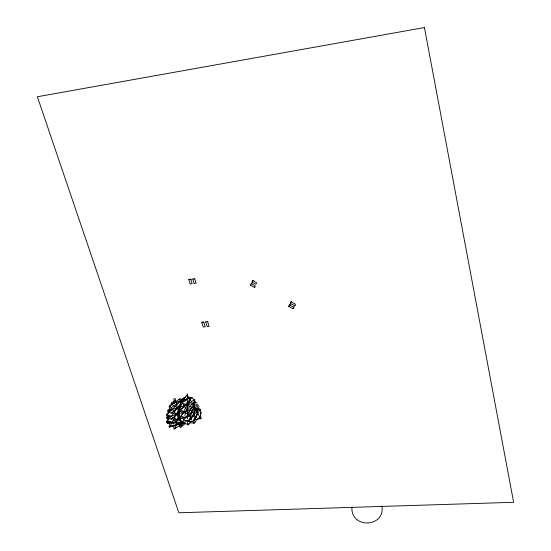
<?xml version="1.0" encoding="UTF-8"?>
<svg xmlns="http://www.w3.org/2000/svg" width="551" height="551" viewBox="0 0 551 551"><rect width="100%" height="100%" fill="white"/><g stroke="black" fill="none" stroke-linecap="round" stroke-linejoin="round"><path stroke-width="0.83" d="M173.847 424.725L173.834 428.953L185.012 422.996M173.951 403.587L173.971 398.518M200.75 417.169L200.702 418.884L199.111 418.292M180.818 398.318L179.998 411.211L187.96 414.166M199.889 416.893L199.4 418.512L194.462 419.91M200.378 415.282L201.349 412.052M194.317 421.901L193.842 423.45L192.636 421.226M199.001 406.542L195.026 419.573L193.422 420.055M195.206 401.39L189.11 421.088L187.629 421.639M184.323 417.19L182.546 422.844L183.972 422.658M184.826 415.578L186.1 411.542M186.603 409.923L189.902 399.434M170.466 422.135L168.895 426.956L184.585 422.693M184.371 397.485L182.567 402.671L188.201 413.064M255.196 287.023L254.39 287.415L250.464 285.246L251.201 283.696A7.955 4.146 25.9 0 1 252.096 283.483M252.682 280.604L256.621 282.773L255.878 284.323L251.945 282.153L252.682 280.604A7.969 4.133 25.9 0 1 253.825 280.349M254.39 287.415L255.134 285.873L251.201 283.696M293.807 308.346L293.042 308.753L288.683 306.342L289.461 304.82A7.934 4.16 27.2 0 1 290.556 304.545M295.37 305.302L294.599 305.702L290.232 303.291L291.011 301.762A7.955 4.146 27.2 0 1 291.424 301.624M293.042 308.753L293.821 307.231L294.592 306.824M294.599 305.702L295.384 304.173L291.011 301.762M196.845 419.339L194.765 423.003L189.771 422.789M200.22 409.393L193.511 421.157L188.676 421.625M198.332 405.481L190.274 419.49L188.662 419.972M182.092 425.592L181.238 427.053L179.984 417.637L190.446 399.868M194.985 401.989L185.522 418.243L183.683 419.807M169.054 421.432L167.731 423.643L170.149 423.409M169.818 416.005L166.34 421.797L183.944 422.541M188.325 423.609L187.436 424.876L187.436 420.627M187.705 393.889L166.526 422.651L169.811 421.846M191.631 421.06L188.235 424.883L166.588 414.304L171.271 409.31M196.156 415.971L197.85 414.063M199.262 408.828L188.497 420.868L184.227 420.379M197.864 404.668L187.065 416.646L173.407 420.799M176.361 427.046L174.633 428.953L180.191 410.109L189.978 399.496M195.013 400.949L181.334 415.668M183.566 397.85L166.388 415.406L169.598 416.563M173.152 423.815L179.647 417.348M168.585 421.894L167.401 423.044L168.813 422.1M170.948 419.607L180.432 410.426M181.623 409.276L185.191 405.825L194.4 399.764M168.331 415.723L166.381 417.417L168.014 417.024M170.934 413.47L181.975 403.904M184.571 401.651L188.463 398.277L192.54 397.388M177.608 424.952L181.844 421.363M185.687 423.313L180.308 427.5L179.096 425.296M179.943 398.642L169.026 406.9L171.044 410.578M169.853 408.78L167.828 410.275L169.419 410.86M171.203 407.788L186.024 396.872M187.264 420.461L183.084 423.313L169.577 405.729L174.605 402.505M190.061 418.553L193.546 416.177M172.27 425.517L169.439 427.424L183.097 401.5L189.482 397.367M198.718 408.498L185.191 417.637L181.134 416.191M197.286 403.917L185.928 411.487L172.291 415.674M170.369 409.441L167.483 411.315L169.081 411.886M175.872 400.178L171.478 402.788L172.277 404.248M171.189 403.793L190.226 397.822L194.889 399.64M167.91 410.791L171.878 409.565M173.462 409.069L187.051 404.854L196.914 402.609M170.7 416.163L166.719 417.382L168.131 416.46L166.374 418.312L168.916 418.602M167.828 422.493L170.218 421.77M176.637 423.602L183.035 421.673M198.945 417.41L200.543 416.935L200.495 409.2M181.437 423.664L183.82 422.948M171.34 426.446L183.752 422.934M196.741 419.387L201.604 418.064M190.722 415.922L180.17 418.498L174.977 398.27M192.347 415.53L193.966 415.13M199.069 408.436L184.144 411.962L170.858 403.8L172.518 403.435M190.77 279.226L192.127 283.696L190.143 283.91L188.786 279.44L190.77 279.226A8.72 3.891 83.5 0 1 191.431 279.261M194.744 278.792L196.094 283.276L194.11 283.483L192.76 279.006L194.744 278.792A8.733 3.871 83.5 0 1 194.909 278.778M171.76 423.258L183.035 422.169M203.732 322.046L205.186 326.833L203.229 327.012L201.776 322.232L203.732 322.046A8.554 3.761 84.6 0 1 203.891 322.018M207.658 321.674L209.098 326.467L207.142 326.647L205.695 321.86L207.658 321.674A8.568 3.74 84.6 0 1 207.81 321.646M170.61 418.801L180.811 419.979M170.679 412.451L179.516 415.612M195.13 416.818L196.721 417.403M199.689 410.164L185.522 404.778L183.697 403.298M289.461 304.82L293.821 307.231M187.237 395.887L189.069 397.264L200.233 417.933M178.882 399.379L182.484 402.306M189.007 414.545L189.813 416.033M191.025 418.257L191.831 419.738M381.946 505.894C385.493 527.727 350.491 529.153 351.937 507.099M194.214 399.874L194.296 420.964M187.409 394.275L187.43 413.822M187.43 415.523L187.436 418.925M288.683 306.342A7.928 4.167 27.2 0 1 289.096 306.204M250.464 285.246A7.948 4.153 25.8 0 1 250.891 285.115M251.945 282.153A7.962 4.139 25.9 0 1 252.372 282.022M290.232 303.291A7.941 4.153 27.2 0 1 290.646 303.153M201.776 322.232A8.547 3.774 84.6 0 1 201.935 322.204M188.786 279.44A8.713 3.905 83.4 0 1 188.952 279.426M192.76 279.006A8.726 3.878 83.5 0 1 192.919 278.992M205.695 321.86A8.561 3.754 84.6 0 1 205.854 321.832M424.435 27.55L37.365 96.756L178.848 512.781L513.635 502.298L424.435 27.55"/></g></svg>
